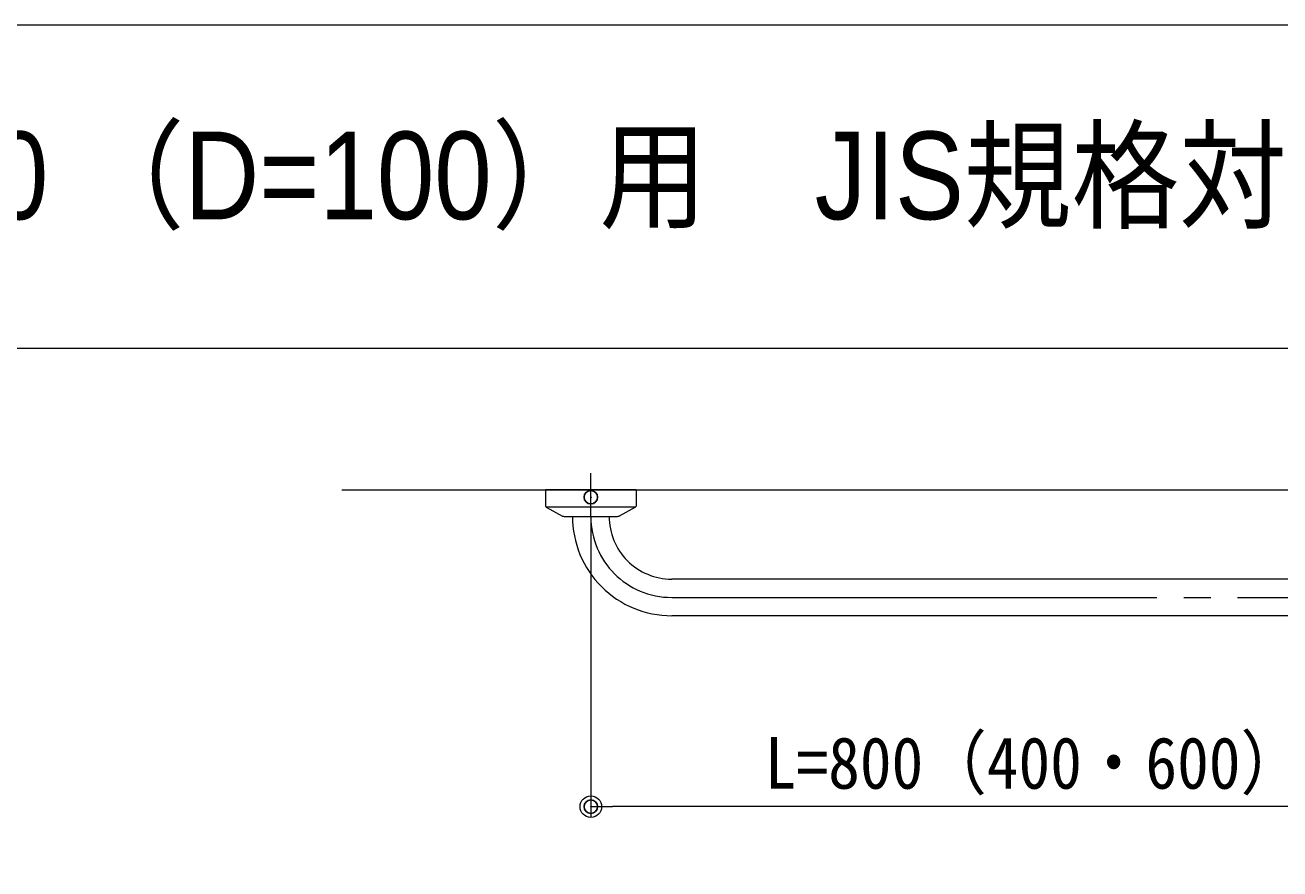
# Model space of a CAD drawing. Units: millimetres, scale not verified. Extents: x -802 to 801, y -553 to 555.
# Drawn here: x -228.3 to 4.5, y 398.2 to 554.8 of the extents above; entities that cross this region are included whole.
import ezdxf
from ezdxf.enums import TextEntityAlignment as Align

# ---------------------------------------------------------------- set-up
doc = ezdxf.new("R2010")
doc.units = ezdxf.units.MM
doc.header["$LTSCALE"] = 5
doc.header["$PDMODE"] = 32
doc.header["$PDSIZE"] = 2.5
doc.linetypes.add('LONG_CHAIN', pattern=[21, 18, -1, 1, -1])
doc.layers.add('0-0_08文字', color=1, linetype='Continuous')
doc.layers.add('0-C_DEFPOINTS', color=1, linetype='Continuous')
for name, color, linetype, lineweight in [('0-1_zumenwaku', 6, 'Continuous', 9), ('0-7_1', 7, 'Continuous', 9), ('0-A_6文字', 1, 'Continuous', 9), ('0-B_0', 4, 'Continuous', 9), ('0-D_CENTER', 5, 'LONG_CHAIN', 9), ('1-3_06仕上投影', 4, 'Continuous', 9)]:
    doc.layers.add(name, color=color, linetype=linetype, lineweight=lineweight)
doc.styles.add('ＭＳ ゴシック', font='')
doc.styles.add('ＭＳ Ｐゴシック', font='')
doc.styles.get('ＭＳ ゴシック').set_extended_font_data('MS Gothic')
doc.styles.get('ＭＳ Ｐゴシック').set_extended_font_data('MS PGothic')

# ---------------------------------------------------------------- blocks, each defined once
blk = doc.blocks.new('_ORIGIN')
at = {"layer": '0-B_0', "color": 1}
blk.add_line((0, 0), (-5, 0), dxfattribs=at)
blk.add_circle((0, 0), 2.5, dxfattribs=at)

msp = doc.modelspace()

# ---------------------------------------------------------------- linework, layer by layer
at = {"layer": '0-1_zumenwaku'}
msp.add_line((513.524, 494.841), (-802.476, 494.841), dxfattribs=at)
msp.add_lwpolyline([(-802.476, -553.159), (797.524, -553.159), (797.524, 554.841), (-802.476, 554.841)], close=True, dxfattribs=at)
at = {"layer": '0-7_1'}
msp.add_line((-169.582, 468.61), (85.136, 468.61), dxfattribs=at)
at = {"layer": '0-A_6文字'}
for p, q in [((-123.374, 463.21), (-123.374, 407.775)), ((32.626, 409.775), (-119.374, 409.775))]:
    msp.add_line(p, q, dxfattribs=at)
at = {"layer": '0-B_0'}
for p, q in [((-131.774, 468.61), (-131.774, 465.568)), ((-114.974, 468.61), (-131.774, 468.61)), ((-114.974, 468.61), (-114.974, 465.568)), ((-131.735, 465.45), (-115.013, 465.45)), ((-131.67, 465.393), (-128.609, 463.723)), ((-128.321, 463.65), (-118.427, 463.65)), ((-115.079, 465.393), (-118.14, 463.723))]:
    msp.add_line(p, q, dxfattribs=at)
for centre, radius, start, end in [((-131.574, 465.568), 0.2, 180, 241.38954), ((-128.321, 464.25), 0.6, 241.38954, 270), ((-118.427, 464.25), 0.6, 270, 298.61046), ((-115.174, 465.568), 0.2, 298.61046, 0)]:
    msp.add_arc(centre, radius, start, end, dxfattribs=at)
at = {"layer": '0-C_DEFPOINTS'}
for p in [(-123.374, 467.21), (-123.374, 409.775)]:
    msp.add_point(p, dxfattribs=at)
at = {"layer": '0-D_CENTER'}
for p, q in [((-123.374, 463.65), (-123.374, 471.656)), ((-108.374, 448.61), (21.626, 448.61))]:
    msp.add_line(p, q, dxfattribs=at)
msp.add_arc((-108.374, 463.61), 15, 180, 270, dxfattribs=at)
at = {"layer": '1-3_06仕上投影'}
for p, q in [((21.626, 452.01), (-108.374, 452.01)), ((21.626, 445.21), (-108.374, 445.21))]:
    msp.add_line(p, q, dxfattribs=at)
for radius, start in [(18.4, 179.87544), (11.6, 179.80243)]:
    msp.add_arc((-108.374, 463.61), radius, start, 270, dxfattribs=at)

# ---------------------------------------------------------------- block references
at = {"layer": '0-A_6文字', "xscale": 0.8, "yscale": 0.8, "rotation": 180}
msp.add_blockref('_ORIGIN', (-123.374, 409.775), dxfattribs=at)

# ---------------------------------------------------------------- texts
at = {"layer": '0-0_08文字', "style": 'ＭＳ Ｐゴシック', "width": 0.9}
msp.add_text('NS-T400・600・800 （D=100）用\u3000JIS規格対応補強下地図', height=16.27, dxfattribs=at).set_placement((-404.547, 513.914), align=Align.BOTTOM_LEFT)
at = {"layer": '0-A_6文字', "color": 2, "style": 'ＭＳ ゴシック', "width": 0.9}
msp.add_text('L=800（400・600）', height=9.604, dxfattribs=at).set_placement((-91.101, 410.225), align=Align.BOTTOM_LEFT)

doc.saveas('drawing.dxf')
